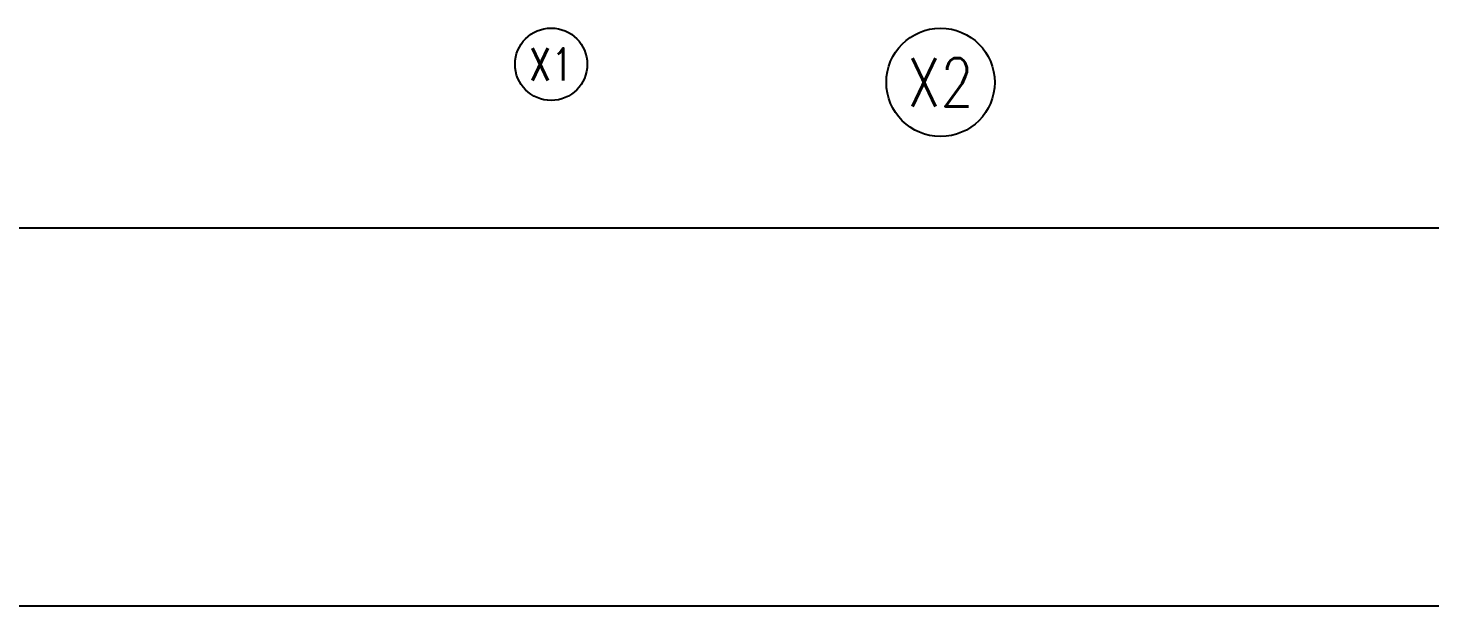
# Model space of a CAD drawing. Header units: millimetres. Extents: x 0 to 126150, y 0 to 89100.
# Drawn here: x 25208 to 42669, y 0 to 7195 of the extents above; entities that cross this region are included whole.
import ezdxf
from ezdxf.enums import TextEntityAlignment as Align

# ---------------------------------------------------------------- set-up
doc = ezdxf.new("R2010")
doc.units = ezdxf.units.MM
doc.header["$LTSCALE"] = 0.2
doc.layers.get('Defpoints').update_dxf_attribs({"color": 5})
doc.layers.add('A_寸法', color=7, linetype='Continuous')
doc.styles.get("Standard").update_dxf_attribs({"font": 'simplex.shx', "width": 0.8, "bigfont": 'extfont2.shx'})

msp = doc.modelspace()

# ---------------------------------------------------------------- linework, layer by layer
at = {"layer": 'A_寸法'}
for centre, radius in [((31723.55, 6743.7), 450), ((36573.55, 6518.7), 675)]:
    msp.add_circle(centre, radius, dxfattribs=at)
at = {"layer": 'Defpoints'}
for points in [[(0, 0), (126150, 0), (126150, 89100), (0, 89100)], [(1972.5, 4707.81), (124177.5, 4707.81), (124177.5, 87225), (1972.5, 87225)]]:
    msp.add_lwpolyline(points, close=True, dxfattribs=at)

# ---------------------------------------------------------------- texts
at = {"layer": 'A_寸法', "width": 0.8}
for s, height, p in [('X1', 400, (31723.55, 6743.7)), ('X2', 600, (36573.55, 6518.7))]:
    msp.add_text(s, height=height, dxfattribs=at).set_placement(p, align=Align.MIDDLE)

doc.saveas('drawing.dxf')
